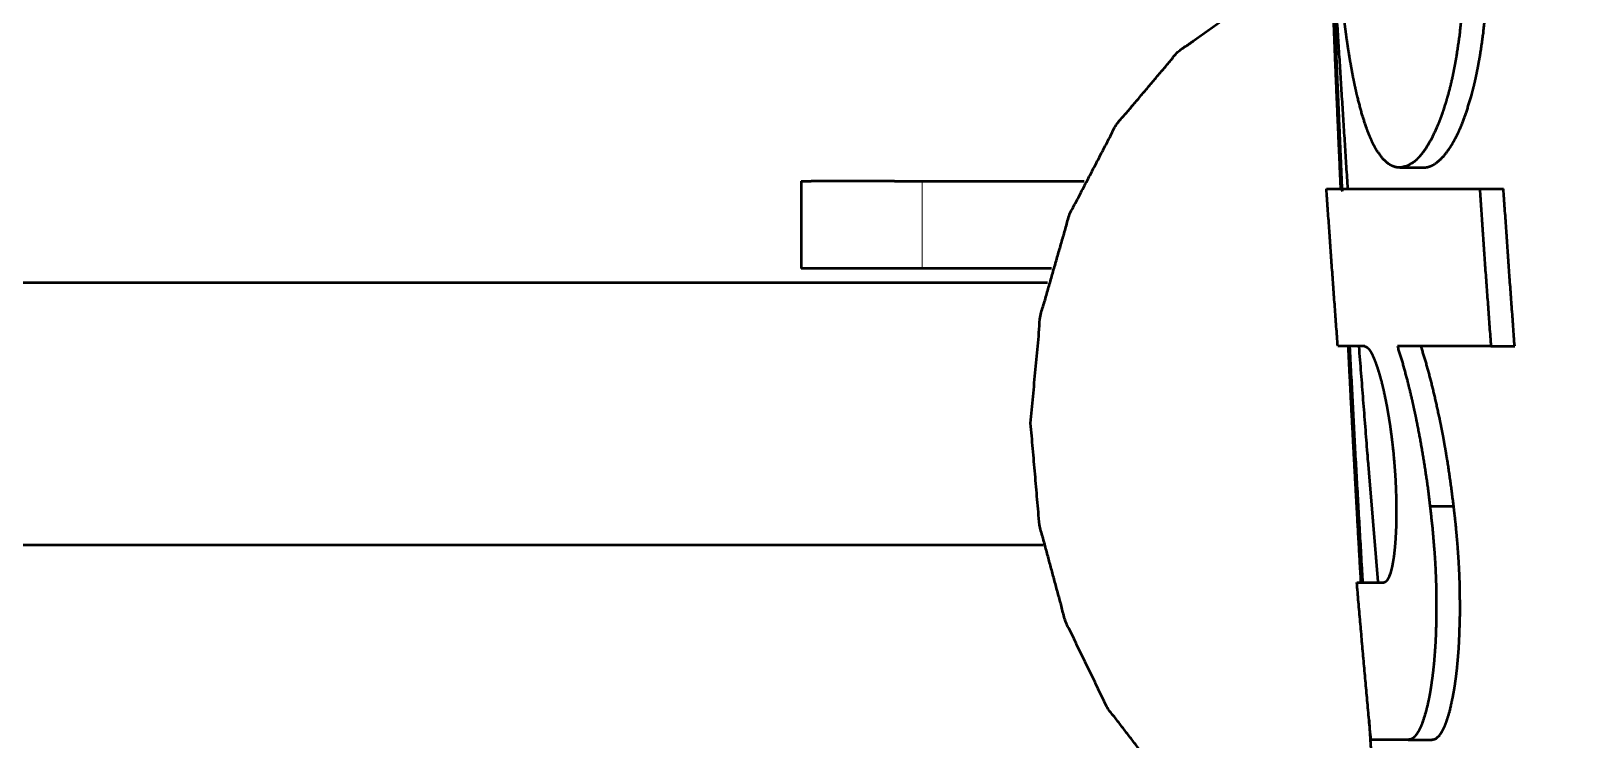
# Paper-space layout 'Layout1' of a CAD drawing. Header units: millimetres. Extents: x 102 to 294, y 28 to 266.
# Drawn here: x 237.47 to 251.79, y 153.85 to 160.35 of the extents above; entities that cross this region are included whole.
import ezdxf

# ---------------------------------------------------------------- set-up
doc = ezdxf.new("R2010")
doc.units = ezdxf.units.MM
doc.layers.add('170', color=7, linetype='Continuous', true_color=0xffffff)

psp = doc.layouts.get("Layout1")

# ---------------------------------------------------------------- linework, layer by layer
at = {"layer": '170', "color": 155, "linetype": 'Continuous', "lineweight": 50}
for p, q in [((244.532, 158.97), (244.532, 158.17)), ((245.387, 158.97), (244.624, 158.97)), ((245.95, 158.97), (247.108, 158.97)), ((250.755, 158.9), (250.973, 158.9)), ((245.387, 158.17), (244.624, 158.17)), ((246.827, 158.17), (245.95, 158.17)), ((246.791, 158.036), (223.41, 158.036)), ((250.858, 157.455), (251.076, 157.455)), ((223.41, 155.635), (246.752, 155.635))]:
    psp.add_line(p, q, dxfattribs=at)
at = {"layer": '170', "color": 155, "linetype": 'Continuous', "lineweight": 13}
psp.add_line((245.641, 158.97), (245.641, 158.17), dxfattribs=at)
at = {"layer": '170', "color": 155, "linetype": 'Continuous', "lineweight": 50}
for points, knots in [([(249.303, 163.073), (249.304, 163.037), (249.367, 161.793), (249.438, 160.548), (249.543, 158.899)], [0, 0, 0.008555, 0.306638, 0.604724, 1, 1]), ([(249.351, 162.167), (249.356, 162.021), (249.372, 161.537), (249.39, 161.053), (249.409, 160.549), (249.429, 160.046), (249.451, 159.523), (249.474, 159.001), (249.478, 158.899)], [0, 0, 0.044647, 0.192816, 0.340985, 0.495026, 0.649066, 0.809033, 0.968993, 1, 1]), ([(250.602, 161.439), (250.611, 161.205), (250.613, 160.974), (250.61, 160.861), (250.606, 160.748), (250.603, 160.691), (250.6, 160.636), (250.596, 160.581), (250.592, 160.527), (250.57, 160.317), (250.541, 160.119), (250.533, 160.072), (250.524, 160.025), (250.515, 159.979), (250.506, 159.934), (250.486, 159.847), (250.465, 159.765), (250.442, 159.687), (250.419, 159.614), (250.407, 159.579), (250.395, 159.545), (250.382, 159.512), (250.369, 159.48), (250.316, 159.365), (250.261, 159.271), (250.233, 159.232), (250.205, 159.197), (250.19, 159.181), (250.176, 159.167), (250.162, 159.154), (250.147, 159.142), (250.09, 159.109), (250.033, 159.095), (250.018, 159.094), (250.004, 159.095), (249.99, 159.097), (249.976, 159.101), (249.948, 159.111), (249.921, 159.127), (249.867, 159.174), (249.816, 159.244), (249.803, 159.265), (249.791, 159.287), (249.778, 159.311), (249.766, 159.337), (249.742, 159.392), (249.719, 159.452), (249.675, 159.587), (249.634, 159.743), (249.624, 159.785), (249.615, 159.828), (249.605, 159.873), (249.596, 159.918), (249.579, 160.011), (249.562, 160.108), (249.546, 160.208), (249.531, 160.311), (249.524, 160.364), (249.517, 160.418), (249.51, 160.472), (249.503, 160.527), (249.479, 160.749), (249.458, 160.977), (249.448, 161.094), (249.44, 161.211), (249.432, 161.328), (249.425, 161.446)], [0, 0, 0.046416, 0.092085, 0.114651, 0.137037, 0.148171, 0.159223, 0.17014, 0.180915, 0.222646, 0.262231, 0.271802, 0.281242, 0.290539, 0.299649, 0.317242, 0.334039, 0.350062, 0.36533, 0.372684, 0.379857, 0.386851, 0.393648, 0.418612, 0.440205, 0.449842, 0.458754, 0.462952, 0.466969, 0.470807, 0.474474, 0.487681, 0.499323, 0.502137, 0.504951, 0.507786, 0.510657, 0.516557, 0.522807, 0.536939, 0.554082, 0.558931, 0.564026, 0.569381, 0.574976, 0.586814, 0.599529, 0.627676, 0.659605, 0.668205, 0.677015, 0.685995, 0.695138, 0.713913, 0.733336, 0.7534, 0.774107, 0.784708, 0.795447, 0.806276, 0.817177, 0.861488, 0.906902, 0.930014, 0.953292, 0.97662, 1, 1]), ([(250.238, 159.094), (250.25, 159.095), (250.278, 159.099), (250.307, 159.109), (250.336, 159.123), (250.365, 159.143), (250.422, 159.196), (250.478, 159.27), (250.492, 159.292), (250.506, 159.315), (250.52, 159.34), (250.534, 159.365), (250.561, 159.42), (250.587, 159.48), (250.636, 159.612), (250.682, 159.763), (250.692, 159.803), (250.703, 159.845), (250.713, 159.888), (250.723, 159.932), (250.741, 160.023), (250.758, 160.117), (250.787, 160.314), (250.809, 160.525), (250.813, 160.579), (250.817, 160.634), (250.821, 160.69), (250.824, 160.745), (250.828, 160.858), (250.83, 160.972), (250.831, 161.087), (250.829, 161.203), (250.827, 161.262), (250.825, 161.321), (250.823, 161.38), (250.82, 161.439)], [0, 0, 0.0045, 0.01593, 0.02792, 0.040718, 0.05446, 0.085471, 0.12219, 0.132373, 0.142983, 0.154038, 0.165528, 0.189654, 0.215268, 0.271068, 0.333281, 0.349885, 0.366926, 0.384393, 0.402201, 0.438662, 0.476271, 0.554997, 0.638583, 0.660226, 0.682045, 0.703969, 0.726013, 0.770474, 0.815431, 0.860888, 0.90686, 0.930049, 0.953334, 0.976655, 1, 1]), ([(246.636, 156.749), (246.726, 157.734), (246.993, 158.664), (247.421, 159.486), (247.986, 160.155), (248.657, 160.633), (249.395, 160.894)], [0, 0, 0.184308, 0.364547, 0.537314, 0.700524, 0.85403, 1, 1]), ([(249.419, 160.611), (249.432, 160.283), (249.448, 159.894), (249.465, 159.503), (249.482, 159.11), (249.492, 158.876)], [0, 0, 0.189143, 0.413512, 0.638847, 0.86515, 1, 1]), ([(249.453, 157.455), (249.4, 158.177), (249.349, 158.9)], [0, 0, 0.499996, 1, 1]), ([(249.349, 158.9), (250.047, 158.9), (250.755, 158.9)], [0, 0, 0.496229, 1, 1]), ([(250.755, 158.9), (250.805, 158.177), (250.858, 157.455)], [0, 0, 0.500004, 1, 1]), ([(251.076, 157.455), (251.023, 158.177), (250.973, 158.9)], [0, 0, 0.499996, 1, 1]), ([(249.547, 157.455), (249.573, 156.943), (249.594, 156.541), (249.616, 156.14), (249.635, 155.796), (249.664, 155.288)], [0, 0, 0.236296, 0.421606, 0.606912, 0.765747, 1, 1]), ([(249.561, 157.453), (249.568, 157.323), (249.619, 156.36), (249.674, 155.398), (249.681, 155.286)], [0, 0, 0.059936, 0.50428, 0.948587, 1, 1]), ([(249.646, 157.454), (249.723, 156.472), (249.821, 155.288)], [0, 0, 0.453344, 1, 1]), ([(249.7, 157.455), (249.717, 157.449), (249.735, 157.434), (249.744, 157.422), (249.753, 157.408), (249.763, 157.391), (249.773, 157.372), (249.792, 157.326), (249.812, 157.272), (249.817, 157.257), (249.822, 157.241), (249.827, 157.225), (249.832, 157.208), (249.842, 157.173), (249.852, 157.137), (249.871, 157.058), (249.889, 156.973), (249.894, 156.951), (249.898, 156.928), (249.903, 156.905), (249.907, 156.882), (249.915, 156.834), (249.923, 156.786), (249.931, 156.737), (249.938, 156.686), (249.941, 156.661), (249.945, 156.635), (249.948, 156.609), (249.951, 156.583), (249.963, 156.478), (249.972, 156.373), (249.976, 156.32), (249.98, 156.267), (249.983, 156.214), (249.985, 156.161), (249.989, 156.059), (249.99, 155.959), (249.99, 155.91), (249.99, 155.862), (249.988, 155.816), (249.987, 155.771), (249.982, 155.686), (249.976, 155.607), (249.968, 155.535), (249.958, 155.472), (249.953, 155.443), (249.947, 155.417), (249.941, 155.393), (249.935, 155.371), (249.921, 155.335), (249.907, 155.31), (249.899, 155.3), (249.892, 155.294), (249.884, 155.29), (249.876, 155.288)], [0, 0, 0.007763, 0.018219, 0.024803, 0.032382, 0.040991, 0.050597, 0.072609, 0.098409, 0.105462, 0.112755, 0.120301, 0.128071, 0.144181, 0.161023, 0.196876, 0.235662, 0.245824, 0.256134, 0.266544, 0.27706, 0.298399, 0.320146, 0.34231, 0.364882, 0.376327, 0.387882, 0.399532, 0.41123, 0.458116, 0.505192, 0.528809, 0.552479, 0.57608, 0.599408, 0.645046, 0.6894, 0.711115, 0.732354, 0.75294, 0.772862, 0.810752, 0.846011, 0.878102, 0.906537, 0.919399, 0.931364, 0.942426, 0.952497, 0.969532, 0.982684, 0.987954, 0.992472, 0.996396, 1, 1]), ([(250, 157.455), (250.046, 157.306), (250.089, 157.146), (250.11, 157.061), (250.131, 156.974), (250.141, 156.929), (250.151, 156.883), (250.161, 156.837), (250.171, 156.79), (250.208, 156.599), (250.242, 156.401), (250.273, 156.198), (250.299, 155.988)], [0, 0, 0.103667, 0.214559, 0.27269, 0.332621, 0.363277, 0.394392, 0.425985, 0.457973, 0.588204, 0.721928, 0.85915, 1, 1]), ([(250.517, 155.988), (250.49, 156.198), (250.46, 156.402), (250.443, 156.501), (250.426, 156.6), (250.417, 156.648), (250.407, 156.697), (250.398, 156.745), (250.388, 156.792), (250.348, 156.975), (250.307, 157.146), (250.263, 157.306), (250.218, 157.455)], [0, 0, 0.140939, 0.27841, 0.345884, 0.412531, 0.445543, 0.478341, 0.51095, 0.54326, 0.668061, 0.785721, 0.896394, 1, 1]), ([(249.87, 152.559), (249.15, 152.664), (248.467, 152.974), (247.853, 153.473), (247.341, 154.137), (246.956, 154.931), (246.717, 155.817), (246.636, 156.749)], [0, 0, 0.124476, 0.252932, 0.388262, 0.531704, 0.682821, 0.839824, 1, 1]), ([(250.299, 155.988), (250.321, 155.789), (250.338, 155.591), (250.345, 155.491), (250.35, 155.392), (250.352, 155.342), (250.354, 155.293), (250.355, 155.244), (250.356, 155.196), (250.357, 155.007), (250.353, 154.825), (250.351, 154.78), (250.349, 154.737), (250.346, 154.694), (250.343, 154.652), (250.337, 154.571), (250.329, 154.493), (250.32, 154.419), (250.31, 154.348), (250.305, 154.314), (250.3, 154.281), (250.294, 154.249), (250.288, 154.218), (250.262, 154.106), (250.233, 154.013), (250.226, 153.993), (250.218, 153.973), (250.21, 153.956), (250.202, 153.939), (250.186, 153.91), (250.169, 153.887), (250.153, 153.868), (250.135, 153.855), (250.118, 153.848), (250.1, 153.846)], [0, 0, 0.090322, 0.180464, 0.225483, 0.270481, 0.292922, 0.315195, 0.337243, 0.359086, 0.444438, 0.526584, 0.546607, 0.56632, 0.585639, 0.604581, 0.641338, 0.67662, 0.710428, 0.742765, 0.758386, 0.773572, 0.788248, 0.802425, 0.854195, 0.898222, 0.908051, 0.917385, 0.926183, 0.934441, 0.949402, 0.962414, 0.973648, 0.98336, 0.991956, 1, 1]), ([(250.318, 153.846), (250.353, 153.855), (250.387, 153.886), (250.403, 153.91), (250.42, 153.939), (250.428, 153.956), (250.436, 153.973), (250.443, 153.992), (250.451, 154.013), (250.48, 154.105), (250.505, 154.217), (250.511, 154.248), (250.517, 154.28), (250.523, 154.313), (250.528, 154.347), (250.538, 154.418), (250.547, 154.492), (250.554, 154.57), (250.561, 154.651), (250.564, 154.694), (250.566, 154.736), (250.568, 154.78), (250.57, 154.824), (250.575, 155.005), (250.574, 155.195), (250.573, 155.243), (250.572, 155.292), (250.57, 155.342), (250.568, 155.391), (250.563, 155.49), (250.556, 155.589), (250.548, 155.689), (250.539, 155.788), (250.529, 155.888), (250.517, 155.988)], [0, 0, 0.016366, 0.03717, 0.050192, 0.065228, 0.073538, 0.082333, 0.091602, 0.101354, 0.14523, 0.197159, 0.21143, 0.22615, 0.241254, 0.256755, 0.288927, 0.322669, 0.357993, 0.394924, 0.414006, 0.433414, 0.453066, 0.472949, 0.554793, 0.64038, 0.662392, 0.684585, 0.706849, 0.729155, 0.773892, 0.8188, 0.863885, 0.909161, 0.954618, 1, 1]), ([(249.757, 153.846), (249.691, 154.567), (249.628, 155.288)], [0, 0, 0.499997, 1, 1]), ([(249.739, 154.037), (249.748, 153.898), (249.779, 153.409), (249.811, 152.921), (249.847, 152.393), (249.884, 151.865), (249.941, 151.07), (250, 150.276), (250.063, 149.472), (250.128, 148.668), (250.189, 147.93), (250.253, 147.191), (250.309, 146.561), (250.366, 145.931), (250.426, 145.29), (250.488, 144.648), (250.56, 143.917), (250.634, 143.186), (250.698, 142.57), (250.763, 141.954), (250.83, 141.339), (250.898, 140.724), (250.968, 140.108), (251.039, 139.493), (251.113, 138.86), (251.189, 138.228), (251.269, 137.574), (251.351, 136.921), (251.436, 136.256), (251.523, 135.591), (251.599, 135.018), (251.676, 134.446), (251.726, 134.082), (251.777, 133.719), (251.792, 133.608)], [0, 0, 0.006792, 0.030638, 0.054484, 0.080252, 0.106019, 0.14481, 0.183598, 0.222857, 0.262112, 0.298207, 0.334299, 0.365092, 0.395883, 0.427263, 0.458638, 0.494413, 0.530183, 0.560358, 0.59053, 0.620652, 0.650772, 0.680937, 0.711099, 0.742119, 0.773134, 0.805195, 0.83725, 0.869914, 0.902572, 0.930696, 0.958815, 0.976682, 0.994545, 1, 1])]:
    psp.add_open_spline(points, degree=1, knots=knots, dxfattribs=at)
for points in [[(250.021, 159.094), (250.239, 159.094)], [(244.532, 158.97), (244.624, 158.97)], [(245.387, 158.97), (245.95, 158.97)], [(247.108, 158.97), (247.127, 158.97)], [(244.624, 158.17), (244.532, 158.17)], [(245.95, 158.17), (245.387, 158.17)], [(249.7, 157.455), (249.453, 157.455)], [(250.858, 157.455), (250, 157.455)], [(250.299, 155.988), (250.517, 155.988)], [(249.628, 155.288), (249.876, 155.288)], [(250.1, 153.846), (249.757, 153.846)], [(250.1, 153.846), (250.318, 153.846)]]:
    psp.add_open_spline(points, degree=1, dxfattribs=at)

doc.saveas('drawing.dxf')
